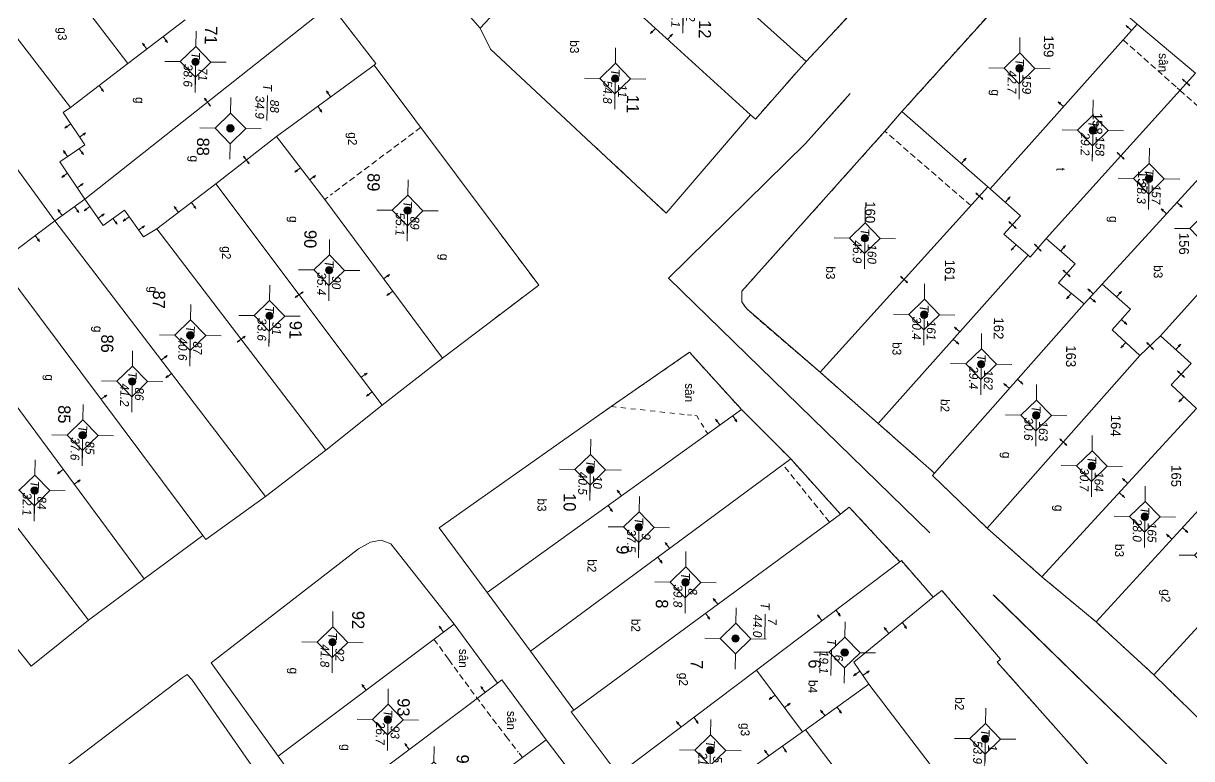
# Model space of a CAD drawing. Extents: x 601689 to 602595, y 1189742 to 1190763.
# Drawn here: x 602187.18 to 602234.73, y 1190273.75 to 1190303.68 of the extents above; entities that cross this region are included whole.
import ezdxf
from ezdxf.enums import TextEntityAlignment as Align

# ---------------------------------------------------------------- set-up
doc = ezdxf.new("R2010")
doc.units = 0
doc.header["$MEASUREMENT"] = 0
doc.linetypes.add('HIDDEN', pattern=[0.375, 0.25, -0.125])
for name, color, linetype in [('10', 250, 'Continuous'), ('11', 7, 'Continuous'), ('13', 7, 'Continuous'), ('14', 7, 'Continuous'), ('15', 7, 'Continuous'), ('16', 7, 'Continuous'), ('22', 7, 'Continuous'), ('53', 7, 'Continuous'), ('57', 7, 'Continuous')]:
    doc.layers.add(name, color=color, linetype=linetype)
doc.styles.add('TXT', font='vnshx.shx')

# ---------------------------------------------------------------- blocks, each defined once
blk = doc.blocks.new('NH3R')
at = {"layer": '16', "color": 7, "linetype": 'Continuous', "lineweight": 0}
for p, q in [((0, 0), (0.297, -0.005)), ((0.297, -0.005), (0.186, 0.031)), ((0.297, -0.005), (0.189, -0.033))]:
    blk.add_line(p, q, dxfattribs=at)
blk = doc.blocks.new('NH3')
at = {"layer": '16', "color": 7, "linetype": 'Continuous', "lineweight": 0}
for p, q in [((-0.199, -0.002), (-0.113, 0.021)), ((0.197, -0.012), (0.107, 0.015)), ((-0.199, -0.002), (0.197, -0.012)), ((-0.199, -0.002), (-0.116, -0.035)), ((0.197, -0.012), (0.104, -0.027))]:
    blk.add_line(p, q, dxfattribs=at)
blk = doc.blocks.new('*M524524524524')
at = {"layer": '13', "color": 3, "linetype": 'Continuous', "lineweight": 0}
blk.add_line((602555.168, 1189897.574), (602556.188, 1189897.574), dxfattribs=at)
at = {"layer": '13', "color": 3, "linetype": 'Continuous', "lineweight": 0, "style": 'TXT', "oblique": 7.6055}
for s, p in [('165', (602555.318, 1189897.874)), ('28.0', (602555.168, 1189897.274))]:
    blk.add_text(s, height=0.36, dxfattribs=at).set_placement(p, align=Align.MIDDLE_LEFT)
blk.add_text('T', height=0.36, dxfattribs=at).set_placement((602554.971, 1189897.574), align=Align.MIDDLE_RIGHT)
blk = doc.blocks.new('*M525525525525')
at = {"layer": '13', "color": 3, "linetype": 'Continuous', "lineweight": 0}
blk.add_line((602541.406, 1189897.543), (602542.426, 1189897.543), dxfattribs=at)
at = {"layer": '13', "color": 3, "linetype": 'Continuous', "lineweight": 0, "style": 'TXT', "oblique": 7.6055}
for s, p in [('157', (602541.556, 1189897.843)), ('28.3', (602541.406, 1189897.243))]:
    blk.add_text(s, height=0.36, dxfattribs=at).set_placement(p, align=Align.MIDDLE_LEFT)
blk.add_text('T', height=0.36, dxfattribs=at).set_placement((602541.209, 1189897.543), align=Align.MIDDLE_RIGHT)
blk = doc.blocks.new('*M528528528528')
at = {"layer": '13', "color": 3, "linetype": 'Continuous', "lineweight": 0}
blk.add_line((602553.136, 1189895.387), (602554.156, 1189895.387), dxfattribs=at)
at = {"layer": '13', "color": 3, "linetype": 'Continuous', "lineweight": 0, "style": 'TXT', "oblique": 7.6055}
for s, p in [('164', (602553.286, 1189895.687)), ('30.7', (602553.136, 1189895.087))]:
    blk.add_text(s, height=0.36, dxfattribs=at).set_placement(p, align=Align.MIDDLE_LEFT)
blk.add_text('T', height=0.36, dxfattribs=at).set_placement((602552.939, 1189895.387), align=Align.MIDDLE_RIGHT)
blk = doc.blocks.new('*M529529529529')
at = {"layer": '13', "color": 3, "linetype": 'Continuous', "lineweight": 0}
blk.add_line((602539.472, 1189895.226), (602540.492, 1189895.226), dxfattribs=at)
at = {"layer": '13', "color": 3, "linetype": 'Continuous', "lineweight": 0, "style": 'TXT', "oblique": 7.6055}
for s, p in [('158', (602539.622, 1189895.526)), ('29.2', (602539.472, 1189894.926))]:
    blk.add_text(s, height=0.36, dxfattribs=at).set_placement(p, align=Align.MIDDLE_LEFT)
blk.add_text('T', height=0.36, dxfattribs=at).set_placement((602539.275, 1189895.226), align=Align.MIDDLE_RIGHT)
blk = doc.blocks.new('*M531531531531')
at = {"layer": '13', "color": 3, "linetype": 'Continuous', "lineweight": 0}
blk.add_line((602551.106, 1189893.091), (602552.126, 1189893.091), dxfattribs=at)
at = {"layer": '13', "color": 3, "linetype": 'Continuous', "lineweight": 0, "style": 'TXT', "oblique": 7.6055}
blk.add_text('T', height=0.36, dxfattribs=at).set_placement((602550.909, 1189893.091), align=Align.MIDDLE_RIGHT)
for s, p in [('163', (602551.256, 1189893.391)), ('30.6', (602551.106, 1189892.791))]:
    blk.add_text(s, height=0.36, dxfattribs=at).set_placement(p, align=Align.MIDDLE_LEFT)
blk = doc.blocks.new('*M534534534534')
at = {"layer": '13', "color": 3, "linetype": 'Continuous', "lineweight": 0}
blk.add_line((602536.99, 1189892.209), (602538.01, 1189892.209), dxfattribs=at)
at = {"layer": '13', "color": 3, "linetype": 'Continuous', "lineweight": 0, "style": 'TXT', "oblique": 7.6055}
blk.add_text('T', height=0.36, dxfattribs=at).set_placement((602536.793, 1189892.209), align=Align.MIDDLE_RIGHT)
for s, p in [('159', (602537.14, 1189892.509)), ('42.7', (602536.99, 1189891.909))]:
    blk.add_text(s, height=0.36, dxfattribs=at).set_placement(p, align=Align.MIDDLE_LEFT)
blk = doc.blocks.new('*M536536536536')
at = {"layer": '13', "color": 3, "linetype": 'Continuous', "lineweight": 0}
blk.add_line((602549.052, 1189890.824), (602550.072, 1189890.824), dxfattribs=at)
at = {"layer": '13', "color": 3, "linetype": 'Continuous', "lineweight": 0, "style": 'TXT', "oblique": 7.6055}
blk.add_text('T', height=0.36, dxfattribs=at).set_placement((602548.855, 1189890.824), align=Align.MIDDLE_RIGHT)
for s, p in [('162', (602549.202, 1189891.124)), ('29.4', (602549.052, 1189890.524))]:
    blk.add_text(s, height=0.36, dxfattribs=at).set_placement(p, align=Align.MIDDLE_LEFT)
blk = doc.blocks.new('*M541541541541')
at = {"layer": '13', "color": 3, "linetype": 'Continuous', "lineweight": 0}
blk.add_line((602547.071, 1189888.473), (602548.091, 1189888.473), dxfattribs=at)
at = {"layer": '13', "color": 3, "linetype": 'Continuous', "lineweight": 0, "style": 'TXT', "oblique": 7.6055}
blk.add_text('T', height=0.36, dxfattribs=at).set_placement((602546.874, 1189888.473), align=Align.MIDDLE_RIGHT)
for s, p in [('161', (602547.221, 1189888.773)), ('30.4', (602547.071, 1189888.173))]:
    blk.add_text(s, height=0.36, dxfattribs=at).set_placement(p, align=Align.MIDDLE_LEFT)
blk = doc.blocks.new('*M543543543543')
at = {"layer": '13', "color": 3, "linetype": 'Continuous', "lineweight": 0}
blk.add_line((602543.997, 1189886.015), (602545.017, 1189886.015), dxfattribs=at)
at = {"layer": '13', "color": 3, "linetype": 'Continuous', "lineweight": 0, "style": 'TXT', "oblique": 7.6055}
blk.add_text('T', height=0.36, dxfattribs=at).set_placement((602543.8, 1189886.015), align=Align.MIDDLE_RIGHT)
for s, p in [('160', (602544.147, 1189886.315)), ('46.9', (602543.997, 1189885.715))]:
    blk.add_text(s, height=0.36, dxfattribs=at).set_placement(p, align=Align.MIDDLE_LEFT)
blk = doc.blocks.new('CENTRD')
at = {"layer": '11', "linetype": 'Continuous', "lineweight": 0}
h = blk.add_hatch(color=2, dxfattribs=at)
edge = h.paths.add_edge_path()
edge.add_arc((0, 0), 0.15, 0, 360)
at = {"layer": '11', "color": 2, "linetype": 'Continuous', "lineweight": 0}
for p, q in [((0, 1.25), (0, 0.625)), ((0, 0.625), (-0.625, 0)), ((0.625, 0), (0, 0.625)), ((-0.625, 0), (-1.25, 0)), ((-0.625, 0), (0, -0.625)), ((0, -0.625), (0.625, 0)), ((1.25, 0), (0.625, 0)), ((0, -0.625), (0, -1.25))]:
    blk.add_line(p, q, dxfattribs=at)
blk.add_circle((0, 0), 0.15, dxfattribs=at)
blk = doc.blocks.new('*M904904904904')
at = {"layer": '13', "color": 3, "linetype": 'Continuous', "lineweight": 0}
blk.add_line((602564.304, 1189891.211), (602565.324, 1189891.211), dxfattribs=at)
at = {"layer": '13', "color": 3, "linetype": 'Continuous', "lineweight": 0, "style": 'TXT', "oblique": 7.6055}
blk.add_text('T', height=0.36, dxfattribs=at).set_placement((602564.107, 1189891.211), align=Align.MIDDLE_RIGHT)
for s, p in [('1', (602564.454, 1189891.511)), ('53.9', (602564.304, 1189890.911))]:
    blk.add_text(s, height=0.36, dxfattribs=at).set_placement(p, align=Align.MIDDLE_LEFT)
blk = doc.blocks.new('*M907907907907')
at = {"layer": '13', "color": 3, "linetype": 'Continuous', "lineweight": 0}
blk.add_line((602560.875, 1189885.438), (602561.895, 1189885.438), dxfattribs=at)
at = {"layer": '13', "color": 3, "linetype": 'Continuous', "lineweight": 0, "style": 'TXT', "oblique": 7.6055}
for s, p in [('6', (602561.025, 1189885.738)), ('19.1', (602560.875, 1189885.138))]:
    blk.add_text(s, height=0.36, dxfattribs=at).set_placement(p, align=Align.MIDDLE_LEFT)
blk.add_text('T', height=0.36, dxfattribs=at).set_placement((602560.678, 1189885.438), align=Align.MIDDLE_RIGHT)
blk = doc.blocks.new('*M911911911911')
at = {"layer": '13', "color": 3, "linetype": 'Continuous', "lineweight": 0}
blk.add_line((602560.37, 1189880.989), (602561.39, 1189880.989), dxfattribs=at)
at = {"layer": '13', "color": 3, "linetype": 'Continuous', "lineweight": 0, "style": 'TXT', "oblique": 7.6055}
for s, p in [('7', (602560.52, 1189881.289)), ('44.0', (602560.37, 1189880.689))]:
    blk.add_text(s, height=0.36, dxfattribs=at).set_placement(p, align=Align.MIDDLE_LEFT)
blk.add_text('T', height=0.36, dxfattribs=at).set_placement((602560.173, 1189880.989), align=Align.MIDDLE_RIGHT)
blk = doc.blocks.new('*M913913913913')
at = {"layer": '13', "color": 3, "linetype": 'Continuous', "lineweight": 0}
blk.add_line((602564.931, 1189880.028), (602565.951, 1189880.028), dxfattribs=at)
at = {"layer": '13', "color": 3, "linetype": 'Continuous', "lineweight": 0, "style": 'TXT', "oblique": 7.6055}
for s, p in [('5', (602565.081, 1189880.328)), ('21.0', (602564.931, 1189879.728))]:
    blk.add_text(s, height=0.36, dxfattribs=at).set_placement(p, align=Align.MIDDLE_LEFT)
blk.add_text('T', height=0.36, dxfattribs=at).set_placement((602564.734, 1189880.028), align=Align.MIDDLE_RIGHT)
blk = doc.blocks.new('*M916916916916')
at = {"layer": '13', "color": 3, "linetype": 'Continuous', "lineweight": 0}
blk.add_line((602558.11, 1189878.917), (602559.13, 1189878.917), dxfattribs=at)
at = {"layer": '13', "color": 3, "linetype": 'Continuous', "lineweight": 0, "style": 'TXT', "oblique": 7.6055}
blk.add_text('T', height=0.36, dxfattribs=at).set_placement((602557.913, 1189878.917), align=Align.MIDDLE_RIGHT)
for s, p in [('8', (602558.26, 1189879.217)), ('39.8', (602558.11, 1189878.617))]:
    blk.add_text(s, height=0.36, dxfattribs=at).set_placement(p, align=Align.MIDDLE_LEFT)
blk = doc.blocks.new('*M917917917917')
at = {"layer": '13', "color": 3, "linetype": 'Continuous', "lineweight": 0}
blk.add_line((602534.504, 1189878.488), (602535.524, 1189878.488), dxfattribs=at)
at = {"layer": '13', "color": 3, "linetype": 'Continuous', "lineweight": 0, "style": 'TXT', "oblique": 7.6055}
blk.add_text('T', height=0.36, dxfattribs=at).set_placement((602534.307, 1189878.488), align=Align.MIDDLE_RIGHT)
for s, p in [('12', (602534.654, 1189878.788)), ('33.1', (602534.504, 1189878.188))]:
    blk.add_text(s, height=0.36, dxfattribs=at).set_placement(p, align=Align.MIDDLE_LEFT)
blk = doc.blocks.new('*M918918918918')
at = {"layer": '13', "color": 3, "linetype": 'Continuous', "lineweight": 0}
blk.add_line((602555.895, 1189876.99), (602556.915, 1189876.99), dxfattribs=at)
at = {"layer": '13', "color": 3, "linetype": 'Continuous', "lineweight": 0, "style": 'TXT', "oblique": 7.6055}
blk.add_text('T', height=0.36, dxfattribs=at).set_placement((602555.698, 1189876.99), align=Align.MIDDLE_RIGHT)
for s, p in [('9', (602556.045, 1189877.29)), ('37.5', (602555.895, 1189876.69))]:
    blk.add_text(s, height=0.36, dxfattribs=at).set_placement(p, align=Align.MIDDLE_LEFT)
blk = doc.blocks.new('*M923923923923')
at = {"layer": '13', "color": 3, "linetype": 'Continuous', "lineweight": 0}
blk.add_line((602537.646, 1189875.76), (602538.666, 1189875.76), dxfattribs=at)
at = {"layer": '13', "color": 3, "linetype": 'Continuous', "lineweight": 0, "style": 'TXT', "oblique": 7.6055}
for s, p in [('11', (602537.796, 1189876.06)), ('54.8', (602537.646, 1189875.46))]:
    blk.add_text(s, height=0.36, dxfattribs=at).set_placement(p, align=Align.MIDDLE_LEFT)
blk.add_text('T', height=0.36, dxfattribs=at).set_placement((602537.449, 1189875.76), align=Align.MIDDLE_RIGHT)
blk = doc.blocks.new('*M924924924924')
at = {"layer": '13', "color": 3, "linetype": 'Continuous', "lineweight": 0}
blk.add_line((602553.583, 1189874.978), (602554.603, 1189874.978), dxfattribs=at)
at = {"layer": '13', "color": 3, "linetype": 'Continuous', "lineweight": 0, "style": 'TXT', "oblique": 7.6055}
for s, p in [('10', (602553.733, 1189875.278)), ('40.5', (602553.583, 1189874.678))]:
    blk.add_text(s, height=0.36, dxfattribs=at).set_placement(p, align=Align.MIDDLE_LEFT)
blk.add_text('T', height=0.36, dxfattribs=at).set_placement((602553.386, 1189874.978), align=Align.MIDDLE_RIGHT)
blk = doc.blocks.new('*M940940940940')
at = {"layer": '13', "color": 3, "linetype": 'Continuous', "lineweight": 0}
blk.add_line((602543.137, 1189867.39), (602544.157, 1189867.39), dxfattribs=at)
at = {"layer": '13', "color": 3, "linetype": 'Continuous', "lineweight": 0, "style": 'TXT', "oblique": 7.6055}
for s, p in [('89', (602543.287, 1189867.69)), ('55.1', (602543.137, 1189867.09))]:
    blk.add_text(s, height=0.36, dxfattribs=at).set_placement(p, align=Align.MIDDLE_LEFT)
blk.add_text('T', height=0.36, dxfattribs=at).set_placement((602542.94, 1189867.39), align=Align.MIDDLE_RIGHT)
blk = doc.blocks.new('*M942942942942')
at = {"layer": '13', "color": 3, "linetype": 'Continuous', "lineweight": 0}
blk.add_line((602563.876, 1189866.887), (602564.896, 1189866.887), dxfattribs=at)
at = {"layer": '13', "color": 3, "linetype": 'Continuous', "lineweight": 0, "style": 'TXT', "oblique": 7.6055}
for s, p in [('93', (602564.026, 1189867.187)), ('26.7', (602563.876, 1189866.587))]:
    blk.add_text(s, height=0.36, dxfattribs=at).set_placement(p, align=Align.MIDDLE_LEFT)
blk.add_text('T', height=0.36, dxfattribs=at).set_placement((602563.679, 1189866.887), align=Align.MIDDLE_RIGHT)
blk = doc.blocks.new('*M946946946946')
at = {"layer": '13', "color": 3, "linetype": 'Continuous', "lineweight": 0}
blk.add_line((602560.757, 1189864.589), (602561.777, 1189864.589), dxfattribs=at)
at = {"layer": '13', "color": 3, "linetype": 'Continuous', "lineweight": 0, "style": 'TXT', "oblique": 7.6055}
blk.add_text('T', height=0.36, dxfattribs=at).set_placement((602560.56, 1189864.589), align=Align.MIDDLE_RIGHT)
for s, p in [('92', (602560.907, 1189864.889)), ('41.8', (602560.757, 1189864.289))]:
    blk.add_text(s, height=0.36, dxfattribs=at).set_placement(p, align=Align.MIDDLE_LEFT)
blk = doc.blocks.new('*M949949949949')
at = {"layer": '13', "color": 3, "linetype": 'Continuous', "lineweight": 0}
blk.add_line((602545.612, 1189864.232), (602546.632, 1189864.232), dxfattribs=at)
at = {"layer": '13', "color": 3, "linetype": 'Continuous', "lineweight": 0, "style": 'TXT', "oblique": 7.6055}
blk.add_text('T', height=0.36, dxfattribs=at).set_placement((602545.415, 1189864.232), align=Align.MIDDLE_RIGHT)
for s, p in [('90', (602545.762, 1189864.532)), ('35.4', (602545.612, 1189863.932))]:
    blk.add_text(s, height=0.36, dxfattribs=at).set_placement(p, align=Align.MIDDLE_LEFT)
blk = doc.blocks.new('*M953953953953')
at = {"layer": '13', "color": 3, "linetype": 'Continuous', "lineweight": 0}
blk.add_line((602547.508, 1189861.829), (602548.528, 1189861.829), dxfattribs=at)
at = {"layer": '13', "color": 3, "linetype": 'Continuous', "lineweight": 0, "style": 'TXT', "oblique": 7.6055}
blk.add_text('T', height=0.36, dxfattribs=at).set_placement((602547.311, 1189861.829), align=Align.MIDDLE_RIGHT)
for s, p in [('91', (602547.658, 1189862.129)), ('33.6', (602547.508, 1189861.529))]:
    blk.add_text(s, height=0.36, dxfattribs=at).set_placement(p, align=Align.MIDDLE_LEFT)
blk = doc.blocks.new('*M957957957957')
at = {"layer": '13', "color": 3, "linetype": 'Continuous', "lineweight": 0}
blk.add_line((602539.899, 1189860.128), (602540.919, 1189860.128), dxfattribs=at)
at = {"layer": '13', "color": 3, "linetype": 'Continuous', "lineweight": 0, "style": 'TXT', "oblique": 7.6055}
for s, p in [('88', (602540.049, 1189860.428)), ('34.9', (602539.899, 1189859.828))]:
    blk.add_text(s, height=0.36, dxfattribs=at).set_placement(p, align=Align.MIDDLE_LEFT)
blk.add_text('T', height=0.36, dxfattribs=at).set_placement((602539.702, 1189860.128), align=Align.MIDDLE_RIGHT)
blk = doc.blocks.new('*M961961961961')
at = {"layer": '13', "color": 3, "linetype": 'Continuous', "lineweight": 0}
blk.add_line((602537.212, 1189858.672), (602538.232, 1189858.672), dxfattribs=at)
at = {"layer": '13', "color": 3, "linetype": 'Continuous', "lineweight": 0, "style": 'TXT', "oblique": 7.6055}
for s, p in [('71', (602537.362, 1189858.972)), ('38.6', (602537.212, 1189858.372))]:
    blk.add_text(s, height=0.36, dxfattribs=at).set_placement(p, align=Align.MIDDLE_LEFT)
blk.add_text('T', height=0.36, dxfattribs=at).set_placement((602537.015, 1189858.672), align=Align.MIDDLE_RIGHT)
blk = doc.blocks.new('*M962962962962')
at = {"layer": '13', "color": 3, "linetype": 'Continuous', "lineweight": 0}
blk.add_line((602548.348, 1189858.62), (602549.368, 1189858.62), dxfattribs=at)
at = {"layer": '13', "color": 3, "linetype": 'Continuous', "lineweight": 0, "style": 'TXT', "oblique": 7.6055}
for s, p in [('87', (602548.498, 1189858.92)), ('40.6', (602548.348, 1189858.32))]:
    blk.add_text(s, height=0.36, dxfattribs=at).set_placement(p, align=Align.MIDDLE_LEFT)
blk.add_text('T', height=0.36, dxfattribs=at).set_placement((602548.151, 1189858.62), align=Align.MIDDLE_RIGHT)
blk = doc.blocks.new('*M967967967967')
at = {"layer": '13', "color": 3, "linetype": 'Continuous', "lineweight": 0}
blk.add_line((602550.258, 1189856.281), (602551.278, 1189856.281), dxfattribs=at)
at = {"layer": '13', "color": 3, "linetype": 'Continuous', "lineweight": 0, "style": 'TXT', "oblique": 7.6055}
for s, p in [('86', (602550.408, 1189856.581)), ('41.2', (602550.258, 1189855.981))]:
    blk.add_text(s, height=0.36, dxfattribs=at).set_placement(p, align=Align.MIDDLE_LEFT)
blk.add_text('T', height=0.36, dxfattribs=at).set_placement((602550.061, 1189856.281), align=Align.MIDDLE_RIGHT)
blk = doc.blocks.new('*M972972972972')
at = {"layer": '13', "color": 3, "linetype": 'Continuous', "lineweight": 0}
blk.add_line((602552.479, 1189854.298), (602553.499, 1189854.298), dxfattribs=at)
at = {"layer": '13', "color": 3, "linetype": 'Continuous', "lineweight": 0, "style": 'TXT', "oblique": 7.6055}
for s, p in [('85', (602552.629, 1189854.598)), ('37.6', (602552.479, 1189853.998))]:
    blk.add_text(s, height=0.36, dxfattribs=at).set_placement(p, align=Align.MIDDLE_LEFT)
blk.add_text('T', height=0.36, dxfattribs=at).set_placement((602552.282, 1189854.298), align=Align.MIDDLE_RIGHT)
blk = doc.blocks.new('*M977977977977')
at = {"layer": '13', "color": 3, "linetype": 'Continuous', "lineweight": 0}
blk.add_line((602554.754, 1189852.375), (602555.774, 1189852.375), dxfattribs=at)
at = {"layer": '13', "color": 3, "linetype": 'Continuous', "lineweight": 0, "style": 'TXT', "oblique": 7.6055}
for s, p in [('84', (602554.904, 1189852.675)), ('32.1', (602554.754, 1189852.075))]:
    blk.add_text(s, height=0.36, dxfattribs=at).set_placement(p, align=Align.MIDDLE_LEFT)
blk.add_text('T', height=0.36, dxfattribs=at).set_placement((602554.557, 1189852.375), align=Align.MIDDLE_RIGHT)

msp = doc.modelspace()

# ---------------------------------------------------------------- linework, layer by layer
at = {"layer": '10', "color": 7, "linetype": 'Continuous', "lineweight": 0}
for p, q in [((602185.335, 1190310.079), (602191.435, 1190302.046)), ((602211.353, 1190309.042), (602219.048, 1190302.137)), ((602182.861, 1190308.324), (602189.101, 1190300.257)), ((602209.044, 1190307.005), (602205.775, 1190303.489)), ((602209.044, 1190307.005), (602216.778, 1190299.957)), ((602180.536, 1190306.525), (602188.468, 1190295.646)), ((602203.807, 1190305.746), (602205.775, 1190303.489)), ((602199.688, 1190304.432), (602189.69, 1190296.529)), ((602219.048, 1190302.137), (602221.18, 1190304.418)), ((602191.435, 1190302.046), (602193.77, 1190303.834)), ((602232.52, 1190303.652), (602226.528, 1190296.944)), ((602234.892, 1190301.66), (602232.52, 1190303.652)), ((602189.101, 1190300.257), (602191.435, 1190302.046)), ((602201.465, 1190301.988), (602197.485, 1190299.083)), ((602234.892, 1190301.66), (602228.82, 1190294.932)), ((602222.94, 1190300.093), (602226.438, 1190297.025)), ((602237.176, 1190299.728), (602231.094, 1190293.071)), ((602197.485, 1190299.083), (602195.018, 1190297.146)), ((602233.465, 1190290.958), (602239.467, 1190297.657)), ((602195.018, 1190297.146), (602192.613, 1190295.319)), ((602226.438, 1190297.025), (602219.614, 1190289.478)), ((602226.438, 1190297.025), (602226.528, 1190296.944)), ((602188.468, 1190295.646), (602189.69, 1190296.529)), ((602186.184, 1190293.937), (602188.468, 1190295.646)), ((602197.044, 1190284.427), (602188.468, 1190295.646)), ((602192.613, 1190295.319), (602199.49, 1190286.314)), ((602221.975, 1190287.396), (602228.08, 1190294.243)), ((602194.492, 1190282.832), (602186.184, 1190293.937)), ((602231.094, 1190293.071), (602230.363, 1190292.271)), ((602230.363, 1190292.271), (602224.268, 1190285.374)), ((602233.465, 1190290.958), (602232.625, 1190290.16)), ((602185.519, 1190289.966), (602192.098, 1190281.075)), ((602201.785, 1190288.143), (602204.241, 1190290.049)), ((602226.408, 1190283.135), (602232.625, 1190290.16)), ((602219.614, 1190289.478), (602221.975, 1190287.396)), ((602183.183, 1190288.048), (602189.835, 1190279.387)), ((602199.49, 1190286.314), (602201.785, 1190288.143)), ((602216.413, 1190287.963), (602206.061, 1190280.514)), ((602218.416, 1190285.954), (602216.413, 1190287.963)), ((602228.641, 1190281.154), (602234.935, 1190288.009)), ((602221.975, 1190287.396), (602224.268, 1190285.374)), ((602197.044, 1190284.427), (602199.49, 1190286.314)), ((602237.019, 1190286.059), (602230.846, 1190279.314)), ((602218.416, 1190285.954), (602207.828, 1190278.119)), ((602220.436, 1190283.707), (602218.416, 1190285.954)), ((602220.436, 1190283.707), (602209.586, 1190275.725)), ((602239.491, 1190284.055), (602233.196, 1190277.162)), ((602192.098, 1190281.075), (602194.492, 1190282.832)), ((602226.408, 1190283.135), (602228.641, 1190281.154)), ((602222.859, 1190281.763), (602217.028, 1190277.353)), ((602189.835, 1190279.387), (602192.098, 1190281.075)), ((602228.641, 1190281.154), (602230.846, 1190279.314)), ((602206.061, 1190280.514), (602207.828, 1190278.119)), ((602204.713, 1190279.222), (602197.559, 1190273.85)), ((602204.713, 1190279.222), (602206.48, 1190276.828)), ((602230.846, 1190279.314), (602233.196, 1190277.162)), ((602207.828, 1190278.119), (602209.586, 1190275.725)), ((602217.028, 1190277.353), (602211.39, 1190273.1)), ((602217.028, 1190277.353), (602218.894, 1190274.837)), ((602206.48, 1190276.828), (602199.296, 1190271.426)), ((602219.015, 1190274.925), (602221.6, 1190276.78)), ((602227.603, 1190268.918), (602221.6, 1190276.78)), ((602216.722, 1190273.287), (602218.894, 1190274.837)), ((602218.894, 1190274.837), (602219.015, 1190274.925)), ((602225.41, 1190266.528), (602219.015, 1190274.925)), ((602208.469, 1190274.52), (602200.922, 1190268.893)), ((602208.469, 1190274.52), (602210.306, 1190272.096)), ((602199.296, 1190271.426), (602197.559, 1190273.85))]:
    msp.add_line(p, q, dxfattribs=at)
for points in [[(602232.52, 1190303.652), (602228.931, 1190306.752), (602222.94, 1190300.093)], [(602201.465, 1190301.988), (602201.526, 1190302.057), (602199.688, 1190304.432)], [(602205.775, 1190303.489), (602206.194, 1190302.633), (602213.353, 1190295.955), (602216.778, 1190299.957)], [(602204.241, 1190290.049), (602208.163, 1190293.026), (602201.465, 1190301.988)], [(602216.778, 1190299.957), (602216.976, 1190299.786), (602219.048, 1190302.137)], [(602189.69, 1190296.529), (602188.671, 1190298.053), (602189.69, 1190298.74), (602188.798, 1190300.062), (602189.101, 1190300.257)], [(602222.94, 1190300.093), (602222.249, 1190299.293), (602216.429, 1190292.782), (602216.424, 1190292.352), (602216.61, 1190292.07), (602219.614, 1190289.478)], [(602197.485, 1190299.083), (602199.449, 1190296.516), (602204.241, 1190290.049)], [(602195.018, 1190297.146), (602200.45, 1190289.912), (602201.785, 1190288.143)], [(602189.69, 1190296.529), (602190.425, 1190295.459), (602191.303, 1190296.077), (602192.069, 1190294.997), (602192.613, 1190295.319)], [(602226.528, 1190296.944), (602227.772, 1190295.846), (602227.092, 1190295.096), (602228.08, 1190294.243)], [(602228.82, 1190294.932), (602228.159, 1190294.172), (602228.08, 1190294.243)], [(602228.82, 1190294.932), (602229.996, 1190293.896), (602229.314, 1190293.126), (602230.363, 1190292.271)], [(602231.094, 1190293.071), (602232.25, 1190292.045), (602231.499, 1190291.206), (602232.625, 1190290.16)], [(602233.465, 1190290.958), (602234.71, 1190289.841), (602233.908, 1190288.963), (602234.935, 1190288.009)], [(602206.061, 1190280.514), (602204.107, 1190283.151), (602211.105, 1190288.085), (602214.296, 1190290.292), (602216.413, 1190287.963)], [(602224.268, 1190285.374), (602224.187, 1190285.275), (602226.408, 1190283.135)], [(602194.492, 1190282.832), (602194.61, 1190282.671), (602197.044, 1190284.427)], [(602220.436, 1190283.707), (602220.799, 1190283.991), (602222.859, 1190281.763)], [(602197.559, 1190273.85), (602194.821, 1190277.648), (602200.825, 1190282.285), (602201.319, 1190282.559), (602201.749, 1190282.643), (602202.138, 1190282.497), (602204.713, 1190279.222)], [(602224.219, 1190280.324), (602222.919, 1190281.812), (602222.859, 1190281.763)], [(602233.196, 1190277.162), (602236.216, 1190274.22), (602241.971, 1190280.412), (602242.906, 1190281.508)], [(602224.219, 1190280.324), (602220.982, 1190277.679), (602221.6, 1190276.78)], [(602224.219, 1190280.324), (602224.563, 1190280.6), (602226.955, 1190277.797), (602226.823, 1190277.679), (602231.698, 1190272.182), (602227.603, 1190268.918)], [(602186.84, 1190278.337), (602187.498, 1190277.518), (602189.835, 1190279.387)], [(602189.334, 1190267.723), (602186.493, 1190271.311), (602186.548, 1190271.64), (602193.652, 1190277.044), (602193.844, 1190277.181), (602194.041, 1190276.968), (602196.679, 1190273.183)], [(602206.48, 1190276.828), (602206.652, 1190276.955), (602208.469, 1190274.52)], [(602209.586, 1190275.725), (602209.485, 1190275.657), (602211.39, 1190273.1)]]:
    msp.add_lwpolyline(points, dxfattribs=at)
at = {"layer": '14', "color": 6, "linetype": 'HIDDEN', "lineweight": 0}
for p, q in [((602231.95, 1190303.01), (602234.134, 1190301.07)), ((602234.144, 1190301.059), (602234.253, 1190300.958)), ((602234.253, 1190300.958), (602236.505, 1190298.987)), ((602203.361, 1190299.452), (602199.682, 1190296.692)), ((602225.748, 1190296.265), (602222.249, 1190299.293)), ((602199.571, 1190296.614), (602199.449, 1190296.516)), ((602211.105, 1190288.085), (602211.305, 1190288.063)), ((602211.505, 1190288.04), (602211.704, 1190288.017)), ((602211.904, 1190287.994), (602212.104, 1190287.981)), ((602212.294, 1190287.958), (602212.493, 1190287.936)), ((602212.693, 1190287.914), (602212.893, 1190287.891)), ((602213.092, 1190287.868), (602213.292, 1190287.845)), ((602213.492, 1190287.822), (602213.691, 1190287.799)), ((602213.891, 1190287.787), (602214.081, 1190287.764)), ((602214.221, 1190287.752), (602214.38, 1190287.73)), ((602214.51, 1190287.718), (602214.59, 1190287.707)), ((602214.59, 1190287.707), (602214.678, 1190287.556)), ((602214.776, 1190287.404), (602214.873, 1190287.243)), ((602214.952, 1190287.113), (602215.04, 1190286.971)), ((602219.991, 1190283.383), (602218.093, 1190285.719)), ((602207.361, 1190273.975), (602207.498, 1190273.793))]:
    msp.add_line(p, q, dxfattribs=at)
msp.add_lwpolyline([(602203.895, 1190278.613), (602204.493, 1190277.786), (602204.497, 1190277.781, 0.00775), (602206.835, 1190274.653), (602206.831, 1190274.653), (602207.322, 1190274.016)], format="xyb", dxfattribs=at)
at = {"layer": '16', "color": 7, "linetype": 'Continuous', "lineweight": 0}
msp.add_point((602194.648, 1190301.461), dxfattribs=at)
at = {"layer": '22', "color": 7, "linetype": 'HIDDEN', "lineweight": 0}
for p, q in [((602222.94, 1190300.093), (602228.931, 1190306.752)), ((602219.048, 1190302.137), (602221.18, 1190304.418)), ((602216.976, 1190299.786), (602219.048, 1190302.137)), ((602213.353, 1190295.955), (602216.778, 1190299.957)), ((602216.778, 1190299.957), (602216.976, 1190299.786)), ((602222.94, 1190300.093), (602222.249, 1190299.293)), ((602210.124, 1190298.969), (602213.353, 1190295.955)), ((602222.249, 1190299.293), (602216.429, 1190292.782)), ((602208.163, 1190293.026), (602206.62, 1190295.086)), ((602206.394, 1190291.689), (602208.163, 1190293.026)), ((602216.429, 1190292.782), (602216.424, 1190292.352)), ((602216.424, 1190292.352), (602216.61, 1190292.07)), ((602216.61, 1190292.07), (602219.614, 1190289.478)), ((602214.296, 1190290.292), (602211.105, 1190288.085)), ((602216.413, 1190287.963), (602214.296, 1190290.292)), ((602219.614, 1190289.478), (602221.975, 1190287.396)), ((602211.105, 1190288.085), (602210.711, 1190287.8)), ((602218.416, 1190285.954), (602216.413, 1190287.963)), ((602221.975, 1190287.396), (602224.268, 1190285.374)), ((602220.436, 1190283.707), (602218.416, 1190285.954)), ((602224.268, 1190285.374), (602224.187, 1190285.275)), ((602224.187, 1190285.275), (602226.408, 1190283.135)), ((602220.436, 1190283.707), (602220.799, 1190283.991)), ((602222.859, 1190281.763), (602220.799, 1190283.991)), ((602226.408, 1190283.135), (602228.641, 1190281.154)), ((602222.919, 1190281.812), (602222.859, 1190281.763)), ((602224.219, 1190280.324), (602222.919, 1190281.812)), ((602228.641, 1190281.154), (602230.846, 1190279.314)), ((602224.219, 1190280.324), (602224.563, 1190280.6)), ((602226.955, 1190277.797), (602224.563, 1190280.6)), ((602230.846, 1190279.314), (602233.196, 1190277.162)), ((602226.823, 1190277.679), (602226.955, 1190277.797)), ((602231.698, 1190272.182), (602226.823, 1190277.679)), ((602233.196, 1190277.162), (602234.371, 1190276.016))]:
    msp.add_line(p, q, dxfattribs=at)
at = {"layer": '57', "color": 172, "linetype": 'Continuous', "lineweight": 0}
msp.add_line((602213.446, 1190293.313), (602224.075, 1190282.947), dxfattribs=at)
msp.add_line((602213.446, 1190293.313), (602224.075, 1190282.947), dxfattribs=at)
for points in [[(602220.84, 1190300.833), (602219.012, 1190298.787), (602213.446, 1190293.313)], [(602220.668, 1190300.634), (602219.012, 1190298.787), (602213.446, 1190293.313)], [(602226.661, 1190280.421), (602234.733, 1190272.55), (602227.273, 1190265.963), (602226.1, 1190265.108)], [(602226.7, 1190280.39), (602234.733, 1190272.55), (602227.273, 1190265.963), (602226.1, 1190265.108)]]:
    msp.add_lwpolyline(points, dxfattribs=at)

# ---------------------------------------------------------------- block references
at = {"layer": '11', "color": 2, "linetype": 'Continuous', "lineweight": 0, "rotation": 269.1680420500809}
for p in [(602214.045, 1190304.538), (602194.192, 1190302.118), (602211.272, 1190301.436), (602227.729, 1190301.853), (602195.609, 1190299.41), (602230.71, 1190299.327), (602232.998, 1190297.36), (602202.823, 1190296.067), (602235.28, 1190295.318), (602221.434, 1190294.936), (602199.63, 1190293.638), (602197.199, 1190291.777), (602223.847, 1190291.827), (602193.979, 1190290.984), (602226.169, 1190289.812), (602191.612, 1190289.108), (602228.406, 1190287.725), (602189.597, 1190286.916), (602210.259, 1190285.512), (602230.672, 1190285.662), (602187.641, 1190284.669), (602232.829, 1190283.599), (602212.237, 1190283.171), (602235.478, 1190282.019), (602214.132, 1190280.928), (602216.171, 1190278.638), (602199.767, 1190278.489), (602220.612, 1190278.069), (602202.019, 1190275.337), (602226.334, 1190274.556), (602215.144, 1190274.092), (602203.882, 1190272.989)]:
    msp.add_blockref('CENTRD', p, dxfattribs=at)
at = {"layer": '13', "color": 3, "linetype": 'Continuous', "lineweight": 0, "rotation": 269.1680420500809}
for name, p in [('*M917917917917', (-578790.27, 1810052.359)), ('*M961961961961', (-578790.27, 1810052.359)), ('*M534534534534', (-578790.27, 1810052.359)), ('*M923923923923', (-578790.27, 1810052.359)), ('*M957957957957', (-578788.764, 1810053.77)), ('*M529529529529', (-578790.27, 1810052.359)), ('*M525525525525', (-578790.27, 1810052.359)), ('*M940940940940', (-578790.27, 1810052.359)), ('*M543543543543', (-578790.27, 1810052.359)), ('*M949949949949', (-578790.27, 1810052.359)), ('*M953953953953', (-578790.27, 1810052.359)), ('*M541541541541', (-578790.27, 1810052.359)), ('*M962962962962', (-578790.27, 1810052.359)), ('*M536536536536', (-578790.27, 1810052.359)), ('*M967967967967', (-578790.27, 1810052.359)), ('*M531531531531', (-578790.27, 1810052.359)), ('*M972972972972', (-578790.27, 1810052.359)), ('*M528528528528', (-578790.27, 1810052.359)), ('*M924924924924', (-578790.27, 1810052.359)), ('*M977977977977', (-578790.27, 1810052.359)), ('*M524524524524', (-578790.27, 1810052.359)), ('*M918918918918', (-578790.27, 1810052.359)), ('*M916916916916', (-578790.27, 1810052.359)), ('*M911911911911', (-578789.067, 1810053.43)), ('*M946946946946', (-578790.27, 1810052.359)), ('*M907907907907', (-578790.811, 1810052.516)), ('*M942942942942', (-578790.27, 1810052.359)), ('*M904904904904', (-578790.27, 1810052.359)), ('*M913913913913', (-578790.27, 1810052.359))]:
    msp.add_blockref(name, p, dxfattribs=at)
at = {"layer": '16', "color": 7, "linetype": 'Continuous', "lineweight": 0}
for name, p, rotation in [('NH3R', (602232.286, 1190303.396), 138.2264802651321), ('NH3R', (602192.87, 1190303.146), 307.225946359976), ('NH3R', (602212.906, 1190303.481), 227.6596450421131), ('NH3R', (602213.4, 1190303.034), 47.65964504211306), ('NH3', (602234.517, 1190301.285), 317.9241133355624), ('NH3R', (602190.273, 1190301.151), 307.4448360359383), ('NH3', (602194.684, 1190300.481), 308.3177453259364), ('NH3R', (602199.162, 1190300.309), 307.225946359976), ('NH3R', (602229.524, 1190300.293), 138.2264802651321), ('NH3R', (602189.111, 1190299.597), 217.4345859718259), ('NH3R', (602189.457, 1190298.582), 307.225946359976), ('NH3', (602231.856, 1190298.291), 317.9241133355624), ('NH3R', (602188.984, 1190297.589), 217.4345859718259), ('NH3R', (602198.467, 1190297.799), 217.4345859718259), ('NH3R', (602189.265, 1190296.225), 307.225946359976), ('NH3R', (602189.895, 1190296.226), 217.4345859718259), ('NH3R', (602194.028, 1190296.389), 307.225946359976), ('NH3R', (602233.714, 1190295.935), 137.5840455940237), ('NH3R', (602234.13, 1190296.399), 317.5840455940238), ('NH3R', (602190.828, 1190295.744), 307.225946359976), ('NH3R', (602191.489, 1190295.814), 217.4345859718259), ('NH3R', (602187.669, 1190295.047), 307.225946359976), ('NH3R', (602227.586, 1190294.669), 229.1918715481357), ('NH3', (602228.484, 1190294.557), 314.7236532311189), ('NH3', (602198.407, 1190292.649), 36.92195232396764), ('NH3R', (602202.218, 1190292.777), 217.4345859718259), ('NH3R', (602230.729, 1190292.676), 137.5840455940237), ('NH3R', (602231.677, 1190292.553), 48.40636706679386), ('NH3R', (602231.875, 1190291.63), 318.1699321378289), ('NH3', (602196.051, 1190290.821), 217.3677068508959), ('NH3R', (602232.061, 1190290.688), 227.1211170348927), ('NH3', (602233.049, 1190290.554), 314.7236532311189), ('NH3R', (602234.087, 1190290.4), 48.08502237290464), ('NH3R', (602193.222, 1190289.43), 217.4345859718259), ('NH3', (602234.304, 1190289.407), 317.6214686932695), ('NH3R', (602190.337, 1190288.38), 36.80726696845325), ('NH3R', (602201.383, 1190288.679), 217.4345859718259), ('NH3R', (602216.06, 1190287.707), 305.6544317500039), ('NH3R', (602188.809, 1190285.521), 216.5029852654805), ('NH3R', (602189.25, 1190284.925), 36.80726696845325), ('NH3R', (602210.99, 1190284.057), 305.6544317500039), ('NH3R', (602234.358, 1190283.155), 317.5362309532904), ('NH3R', (602233.932, 1190282.682), 137.5362309532904), ('NH3R', (602213.011, 1190281.958), 305.6544317500039), ('NH3R', (602214.95, 1190279.672), 305.6544317500039), ('NH3R', (602220.262, 1190279.799), 305.6544317500039), ('NH3R', (602222.965, 1190279.291), 305.6544317500039), ('NH3R', (602221.218, 1190277.296), 216.5697957292654), ('NH3R', (602221.366, 1190277.143), 37.35953987670006), ('NH3R', (602217.784, 1190276.332), 216.5697957292654), ('NH3R', (602218.157, 1190275.828), 37.35953987670006), ('NH3R', (602220.308, 1190275.848), 305.6544317500039), ('NH3R', (602214.482, 1190275.428), 305.6544317500039), ('NH3R', (602218.075, 1190274.259), 305.6544317500039)]:
    msp.add_blockref(name, p, dxfattribs=dict(at, rotation=rotation))
for name, p, xscale, yscale, rotation in [('NH3R', (602192.204, 1190302.635), 0.9999985585798018, 0.9999985585798018, 126.1321753005299), ('NH3R', (602199.687, 1190300.693), 0.9999985585798018, 0.9999985585798018, 126.1321753005299), ('NH3R', (602189.474, 1190299.052), 0.9999984454427512, 0.9999984454427512, 36.54066037681407), ('NH3R', (602188.984, 1190298.259), 0.9999985585798018, 0.9999985585798018, 126.1321753005299), ('NH3', (602196.251, 1190298.119), 1.000001274613275, 1.000001274613275, 128.1280684892041), ('NH3R', (602225.351, 1190297.97), 1.000002440902189, 1.000002440902189, 48.68979597518894), ('NH3R', (602198.831, 1190297.314), 0.9999984454427512, 0.9999984454427512, 36.54066037681407), ('NH3R', (602189.376, 1190296.993), 0.9999984454427512, 0.9999984454427512, 36.54066037681407), ('NH3', (602226.093, 1190296.64), 1.000001025940107, 1.000001025940107, 137.8762749702623), ('NH3R', (602227.15, 1190296.396), 0.99999846173839, 0.99999846173839, 48.61449689143794), ('NH3R', (602188.761, 1190295.862), 0.9999985585798018, 0.9999985585798018, 126.1321753005299), ('NH3R', (602193.492, 1190295.987), 0.9999985585798018, 0.9999985585798018, 126.1321753005299), ('NH3R', (602190.229, 1190295.752), 0.9999984454427512, 0.9999984454427512, 36.54066037681407), ('NH3', (602227.437, 1190295.471), 0.9999971921847842, 0.9999971921847842, 137.8199523710134), ('NH3R', (602191.873, 1190295.27), 0.9999984454427512, 0.9999984454427512, 36.54066037681407), ('NH3R', (602229.402, 1190294.415), 0.99999846173839, 0.99999846173839, 48.61449689143794), ('NH3', (602229.65, 1190293.511), 1.000001199185168, 1.000001199185168, 318.5478791766869), ('NH3R', (602201.846, 1190293.283), 0.9999984454427512, 0.9999984454427512, 36.54066037681407), ('NH3', (602223.027, 1190293.252), 1.000001025940107, 1.000001025940107, 137.8762749702623), ('NH3R', (602229.839, 1190292.698), 0.999998784181656, 0.999998784181656, 230.8129945982375), ('NH3R', (602230.597, 1190292.528), 1.000002372684122, 1.000002372684122, 318.5289531125899), ('NH3R', (602225.297, 1190291.121), 1.000001283319437, 1.000001283319437, 138.2830283127229), ('NH3R', (602225.034, 1190290.824), 1.000001283319437, 1.000001283319437, 318.2830283127229), ('NH3R', (602192.8, 1190289.987), 0.9999984454427512, 0.9999984454427512, 36.54066037681407), ('NH3R', (602200.93, 1190289.274), 0.9999984454427512, 0.9999984454427512, 36.54066037681407), ('NH3R', (602227.316, 1190288.822), 1.000002372684122, 1.000002372684122, 138.5289531125899), ('NH3R', (602227.651, 1190289.198), 1.000002372684122, 1.000002372684122, 318.5289531125899), ('NH3R', (602234.422, 1190288.485), 1.000002029154252, 1.000002029154252, 227.1022178669626), ('NH3R', (602215.535, 1190287.334), 1.000001377601854, 1.000001377601854, 129.2657917015164), ('NH3', (602229.516, 1190286.642), 1.000002011872045, 1.000002011872045, 318.4913034713936), ('NH3R', (602232.133, 1190284.956), 0.9999972961278862, 0.9999972961278862, 137.442130200041), ('NH3R', (602211.535, 1190284.449), 1.000001377601854, 1.000001377601854, 129.2657917015164), ('NH3R', (602231.788, 1190284.581), 0.9999972961278862, 0.9999972961278862, 317.442130200041), ('NH3R', (602213.486, 1190282.312), 1.000001377601854, 1.000001377601854, 129.2657917015164), ('NH3R', (602215.445, 1190280.035), 1.000001377601854, 1.000001377601854, 129.2657917015164), ('NH3R', (602219.686, 1190279.367), 1.000001377601854, 1.000001377601854, 129.2657917015164), ('NH3R', (602204.278, 1190278.898), 0.9999985208060144, 0.9999985208060144, 126.9031148315945), ('NH3R', (602222.408, 1190278.85), 1.000001377601854, 1.000001377601854, 129.2657917015164), ('NH3R', (602201.135, 1190276.531), 0.9999985208060144, 0.9999985208060144, 126.9031148315945), ('NH3R', (602205.975, 1190276.445), 0.999998363129711, 0.999998363129711, 126.940578870394), ('NH3R', (602219.812, 1190275.495), 1.000001377601854, 1.000001377601854, 129.2657917015164), ('NH3R', (602213.956, 1190275.035), 1.000001377601854, 1.000001377601854, 129.2657917015164), ('NH3R', (602202.883, 1190274.128), 0.999998363129711, 0.999998363129711, 126.940578870394), ('NH3R', (602217.531, 1190273.866), 1.000001377601854, 1.000001377601854, 129.2657917015164)]:
    msp.add_blockref(name, p, dxfattribs=dict(at, xscale=xscale, yscale=yscale, rotation=rotation))

# ---------------------------------------------------------------- texts
at = {"layer": '15', "color": 7, "linetype": 'Continuous', "lineweight": 0, "style": 'TXT'}
for s, p in [('g3', (602188.591, 1190303.257)), ('b3', (602209.436, 1190302.731)), ('s%%169n', (602233.398, 1190302.085)), ('g', (602226.581, 1190300.865)), ('g', (602191.744, 1190300.553)), ('g2', (602200.404, 1190298.985)), ('g', (602193.962, 1190298.173)), ('t', (602229.229, 1190297.746)), ('g', (602198.009, 1190295.707)), ('g', (602231.38, 1190295.709)), ('g2', (602195.27, 1190294.345)), ('g', (602204.138, 1190294.172)), ('b3', (602219.859, 1190293.528)), ('b3', (602233.192, 1190293.575)), ('g', (602192.29, 1190292.845)), ('g', (602190.047, 1190291.236)), ('b3', (602222.558, 1190290.441)), ('g', (602188.07, 1190289.263)), ('s%%169n', (602214.113, 1190288.649)), ('b2', (602224.517, 1190288.124)), ('g', (602227.028, 1190286.108)), ('b3', (602208.11, 1190284.079)), ('g', (602229.159, 1190283.949)), ('b3', (602231.616, 1190282.226)), ('b2', (602210.146, 1190281.601)), ('g2', (602233.51, 1190280.38)), ('b2', (602211.932, 1190279.177)), ('s%%169n', (602204.914, 1190277.834)), ('g', (602198.017, 1190277.326)), ('g2', (602213.873, 1190276.979)), ('b4', (602219.139, 1190276.687)), ('b2', (602225.109, 1190275.985)), ('s%%169n', (602206.87, 1190275.308)), ('g3', (602216.385, 1190274.935)), ('g', (602200.134, 1190274.206))]:
    msp.add_text(s, height=0.36, rotation=269.2144, dxfattribs=at).set_placement(p, align=Align.CENTER)
at = {"layer": '53', "color": 200, "linetype": 'Continuous', "lineweight": 0, "style": 'TXT'}
for s, height, p in [('12', 0.5, (602214.931, 1190303.813)), ('71', 0.5, (602194.826, 1190303.569)), ('159', 0.4, (602228.923, 1190303.192)), ('11', 0.5, (602211.999, 1190300.773)), ('158', 0.4, (602230.91, 1190300.044)), ('88', 0.5, (602194.505, 1190299.033)), ('89', 0.5, (602201.444, 1190297.588)), ('157', 0.4, (602232.748, 1190297.679)), ('160', 0.4, (602221.66, 1190296.44)), ('90', 0.5, (602198.872, 1190295.273)), ('156', 0.4, (602234.433, 1190295.156)), ('161', 0.4, (602224.898, 1190294.066)), ('87', 0.5, (602192.709, 1190292.807)), ('91', 0.5, (602198.272, 1190291.572)), ('162', 0.4, (602226.886, 1190291.709)), ('86', 0.5, (602190.604, 1190291.017)), ('163', 0.4, (602229.829, 1190290.578)), ('85', 0.5, (602188.855, 1190288.14)), ('164', 0.4, (602231.652, 1190287.753)), ('165', 0.4, (602234.113, 1190285.699)), ('10', 0.5, (602209.427, 1190284.558)), ('9', 0.5, (602211.577, 1190282.438)), ('8', 0.5, (602213.178, 1190280.236)), ('92', 0.5, (602200.82, 1190279.765)), ('7', 0.5, (602214.594, 1190277.767)), ('6', 0.5, (602219.394, 1190277.79)), ('93', 0.5, (602202.662, 1190276.21)), ('94', 0.5, (602205.07, 1190273.917))]:
    msp.add_text(s, height=height, rotation=269.2144, dxfattribs=at).set_placement(p, align=Align.MIDDLE_LEFT)

doc.saveas('drawing.dxf')
